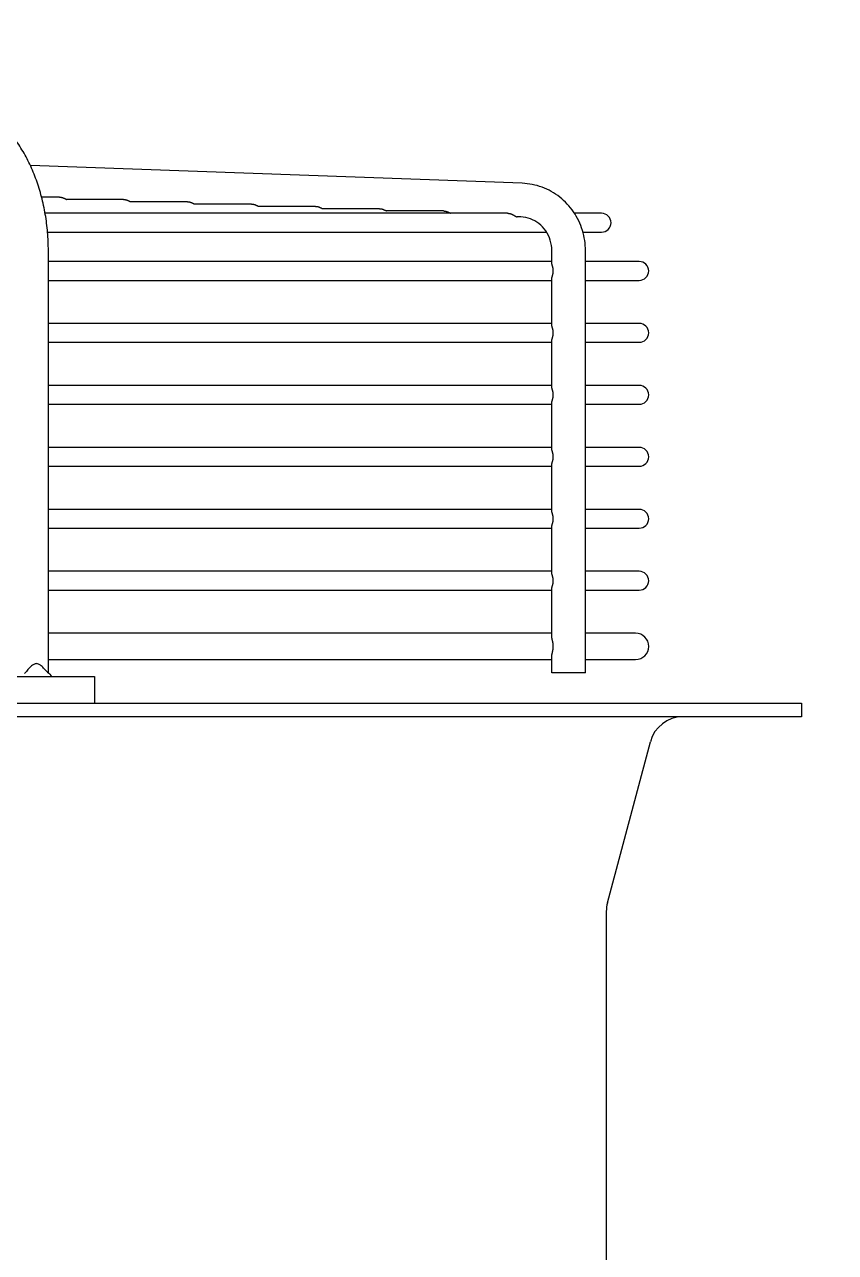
# Model space of a CAD drawing. Header units: millimetres. Extents: x 16950 to 32328, y 19251 to 29476.
# Drawn here: x 17382.26 to 17387, y 19600.81 to 19607.99 of the extents above; entities that cross this region are included whole.
import ezdxf

# ---------------------------------------------------------------- set-up
doc = ezdxf.new("R2010")
doc.units = ezdxf.units.MM
doc.header["$LTSCALE"] = 5
doc.layers.add('UNIT', color=6, linetype='Continuous')
doc.styles.add('SUBMITTAL', font='romans.shx', dxfattribs={"width": 0.75})
doc.dimstyles.new('SUBMITTAL', dxfattribs={"dimtxt": 0.09375, "dimasz": 0.09375, "dimexe": 0.03125, "dimexo": 0.0625, "dimgap": 0.0625, "dimtad": 0, "dimdec": 4, "dimzin": 4, "dimdsep": 46, "dimlunit": 4, "dimtxsty": 'SUBMITTAL', "dimcen": 0.09375, "dimclre": 6, "dimadec": 0, "dimazin": 0, "dimtfac": 1, "dimtdec": 0, "dimtofl": 0, "dimtmove": 0, "dimatfit": 3, "dimfxl": 0, "dimfrac": 2, "dimtolj": 1, "dimtzin": 4, "dimarcsym": 0})

msp = doc.modelspace()

# ---------------------------------------------------------------- linework, layer by layer
at = {"layer": 'UNIT'}
for p, q in [((17385.1678, 19607.0623), (17382.2925, 19607.1663)), ((17382.4627, 19606.9814), (17382.3585, 19606.9814)), ((17382.8369, 19606.9679), (17382.5035, 19606.9679)), ((17383.2111, 19606.9544), (17382.8777, 19606.9544)), ((17383.5853, 19606.9409), (17383.2519, 19606.9409)), ((17385.082, 19606.8869), (17382.379, 19606.8869)), ((17383.9595, 19606.9274), (17383.626, 19606.9274)), ((17384.3337, 19606.9139), (17384.0002, 19606.9139)), ((17384.7079, 19606.9004), (17384.3744, 19606.9004)), ((17385.1606, 19606.8656), (17385.1384, 19606.8664)), ((17385.6322, 19606.8869), (17385.4737, 19606.8869)), ((17382.3933, 19606.7767), (17385.3105, 19606.7767)), ((17385.5232, 19606.7767), (17385.6322, 19606.7767)), ((17382.3978, 19604.1995), (17382.3978, 19606.6689)), ((17385.341, 19606.589), (17385.341, 19606.6689)), ((17385.5379, 19604.1995), (17385.5379, 19606.6689)), ((17385.341, 19606.605), (17382.3978, 19606.605)), ((17385.8527, 19606.605), (17385.5379, 19606.605)), ((17385.341, 19606.2268), (17385.341, 19606.5107)), ((17382.3978, 19606.4948), (17385.341, 19606.4948)), ((17385.5379, 19606.4948), (17385.8527, 19606.4948)), ((17385.341, 19606.2428), (17382.3978, 19606.2428)), ((17385.8527, 19606.2428), (17385.5379, 19606.2428)), ((17385.341, 19605.8646), (17385.341, 19606.1485)), ((17382.3978, 19606.1326), (17385.341, 19606.1326)), ((17385.5379, 19606.1326), (17385.8527, 19606.1326)), ((17385.341, 19605.8806), (17382.3978, 19605.8806)), ((17385.8527, 19605.8806), (17385.5379, 19605.8806)), ((17385.341, 19605.5024), (17385.341, 19605.7863)), ((17382.3978, 19605.7704), (17385.341, 19605.7704)), ((17385.5379, 19605.7704), (17385.8527, 19605.7704)), ((17385.341, 19605.5184), (17382.3978, 19605.5184)), ((17385.8527, 19605.5184), (17385.5379, 19605.5184)), ((17382.3978, 19605.4081), (17385.341, 19605.4081)), ((17385.341, 19605.1402), (17385.341, 19605.4241)), ((17385.5379, 19605.4081), (17385.8527, 19605.4081)), ((17385.341, 19605.1562), (17382.3978, 19605.1562)), ((17385.8527, 19605.1562), (17385.5379, 19605.1562)), ((17382.3978, 19605.0459), (17385.341, 19605.0459)), ((17385.341, 19604.778), (17385.341, 19605.0619)), ((17385.5379, 19605.0459), (17385.8527, 19605.0459)), ((17385.341, 19604.794), (17382.3978, 19604.794)), ((17385.8527, 19604.794), (17385.5379, 19604.794)), ((17382.3978, 19604.6837), (17385.341, 19604.6837)), ((17385.341, 19604.4023), (17385.341, 19604.6997)), ((17385.5379, 19604.6837), (17385.8527, 19604.6837)), ((17385.341, 19604.4318), (17382.3978, 19604.4318)), ((17385.831, 19604.4318), (17385.5379, 19604.4318)), ((17385.341, 19604.1995), (17385.341, 19604.3077)), ((17382.3978, 19604.2782), (17385.341, 19604.2782)), ((17385.5379, 19604.2782), (17385.831, 19604.2782)), ((17380.4406, 19604.1798), (17382.6677, 19604.1798)), ((17382.6677, 19604.1798), (17382.6677, 19604.0223)), ((17385.5379, 19604.1995), (17385.341, 19604.1995)), ((17353.0613, 19604.0223), (17386.8015, 19604.0223)), ((17386.8015, 19604.0223), (17386.8015, 19603.9436)), ((17386.8015, 19603.9436), (17353.0613, 19603.9436)), ((17385.6664, 19602.8558), (17385.9175, 19603.7974)), ((17385.6598, 19602.8051), (17385.6598, 19600.0641))]:
    msp.add_line(p, q, dxfattribs=at)
for centre, radius, start, end in [((17385.6322, 19606.8318), 0.0551, 270, 90), ((17385.8527, 19606.5499), 0.0551, 270, 90), ((17385.8527, 19606.1877), 0.0551, 270, 90), ((17385.8527, 19605.8255), 0.0551, 270, 90), ((17385.8527, 19605.4633), 0.0551, 270, 90), ((17385.8527, 19605.1011), 0.0551, 270, 90), ((17385.8527, 19604.7389), 0.0551, 270, 90), ((17385.831, 19604.355), 0.0768, 270, 90), ((17386.1077, 19603.7467), 0.1969, 90, 165.06858), ((17385.8566, 19602.8051), 0.1969, 165.06858, 180)]:
    msp.add_arc(centre, radius, start, end, dxfattribs=at)
for points, knots in [([(17382.3978, 19606.6689), (17382.3978, 19606.7044), (17382.3963, 19606.7403), (17382.3933, 19606.7757), (17382.3904, 19606.8112), (17382.3859, 19606.8461), (17382.38, 19606.8808), (17382.3741, 19606.9154), (17382.3667, 19606.9498), (17382.358, 19606.9833), (17382.3492, 19607.0167), (17382.3391, 19607.0493), (17382.3276, 19607.081), (17382.3161, 19607.1128), (17382.3032, 19607.1438), (17382.2892, 19607.1734), (17382.2752, 19607.203), (17382.26, 19607.2313), (17382.2435, 19607.2583), (17382.2271, 19607.2854), (17382.2094, 19607.3112), (17382.1909, 19607.3354), (17382.1723, 19607.3595), (17382.1529, 19607.382), (17382.1324, 19607.4029), (17382.112, 19607.4237), (17382.0905, 19607.443), (17382.0685, 19607.4603), (17382.0465, 19607.4777), (17382.0238, 19607.4931), (17382.0005, 19607.5066), (17381.9771, 19607.5201), (17381.9531, 19607.5318), (17381.9288, 19607.5413), (17381.9045, 19607.5509), (17381.88, 19607.5583), (17381.8551, 19607.5638), (17381.8301, 19607.5692), (17381.8048, 19607.5726), (17381.7797, 19607.5738)], [0, 0, 0, 0, 0.076921, 0.076921, 0.076921, 0.153842, 0.153842, 0.153842, 0.230763, 0.230763, 0.230763, 0.307684, 0.307684, 0.307684, 0.384605, 0.384605, 0.384605, 0.461526, 0.461526, 0.461526, 0.538447, 0.538447, 0.538447, 0.615368, 0.615368, 0.615368, 0.692289, 0.692289, 0.692289, 0.76921, 0.76921, 0.76921, 0.846132, 0.846132, 0.846132, 0.923053, 0.923053, 0.923053, 1, 1, 1, 1]), ([(17385.5379, 19606.6689), (17385.5379, 19606.7088), (17385.5319, 19606.7488), (17385.5085, 19606.8252), (17385.4911, 19606.8616), (17385.4462, 19606.9274), (17385.4188, 19606.9569), (17385.3563, 19607.006), (17385.3212, 19607.0256), (17385.2467, 19607.0531), (17385.2074, 19607.0609), (17385.1678, 19607.0623)], [1.570796, 1.570796, 1.570796, 1.570796, 1.877974, 1.877974, 2.185152, 2.185152, 2.49233, 2.49233, 2.799508, 2.799508, 3.106686, 3.106686, 3.106686, 3.106686]), ([(17382.4627, 19606.9814), (17382.4628, 19606.9814), (17382.463, 19606.9814), (17382.4631, 19606.9814), (17382.4641, 19606.9814), (17382.465, 19606.9814), (17382.466, 19606.9813), (17382.467, 19606.9812), (17382.468, 19606.9811), (17382.4689, 19606.981), (17382.4699, 19606.9809), (17382.4709, 19606.9808), (17382.4719, 19606.9806), (17382.4729, 19606.9804), (17382.4739, 19606.9802), (17382.4749, 19606.98), (17382.4759, 19606.9798), (17382.4769, 19606.9795), (17382.478, 19606.9793), (17382.479, 19606.979), (17382.48, 19606.9787), (17382.481, 19606.9784), (17382.482, 19606.9781), (17382.483, 19606.9777), (17382.484, 19606.9774), (17382.485, 19606.977), (17382.486, 19606.9766), (17382.487, 19606.9762), (17382.488, 19606.9758), (17382.489, 19606.9754), (17382.4899, 19606.975), (17382.4909, 19606.9745), (17382.4919, 19606.9741), (17382.4929, 19606.9736), (17382.4938, 19606.9731), (17382.4948, 19606.9726), (17382.4958, 19606.9721), (17382.4967, 19606.9716), (17382.4977, 19606.9711), (17382.4986, 19606.9706), (17382.4996, 19606.9701), (17382.5005, 19606.9696), (17382.5014, 19606.9691), (17382.5021, 19606.9687), (17382.5028, 19606.9683), (17382.5035, 19606.9679)], [0.484396, 0.484396, 0.484396, 0.484396, 0.4878049, 0.4878049, 0.4878049, 0.5121951, 0.5121951, 0.5121951, 0.5365854, 0.5365854, 0.5365854, 0.5609756, 0.5609756, 0.5609756, 0.5853659, 0.5853659, 0.5853659, 0.6097561, 0.6097561, 0.6097561, 0.6341463, 0.6341463, 0.6341463, 0.6585366, 0.6585366, 0.6585366, 0.6829268, 0.6829268, 0.6829268, 0.7073171, 0.7073171, 0.7073171, 0.7317073, 0.7317073, 0.7317073, 0.7560976, 0.7560976, 0.7560976, 0.7804878, 0.7804878, 0.7804878, 0.804878, 0.804878, 0.804878, 0.823802, 0.823802, 0.823802, 0.823802]), ([(17382.8369, 19606.9679), (17382.837, 19606.9679), (17382.8372, 19606.9679), (17382.8373, 19606.9679), (17382.8383, 19606.9679), (17382.8392, 19606.9679), (17382.8402, 19606.9678), (17382.8412, 19606.9677), (17382.8422, 19606.9677), (17382.8431, 19606.9675), (17382.8441, 19606.9674), (17382.8451, 19606.9673), (17382.8461, 19606.9671), (17382.8471, 19606.9669), (17382.8481, 19606.9667), (17382.8491, 19606.9665), (17382.8501, 19606.9663), (17382.8512, 19606.966), (17382.8522, 19606.9658), (17382.8532, 19606.9655), (17382.8542, 19606.9652), (17382.8552, 19606.9649), (17382.8562, 19606.9646), (17382.8572, 19606.9642), (17382.8582, 19606.9639), (17382.8592, 19606.9635), (17382.8602, 19606.9631), (17382.8612, 19606.9627), (17382.8622, 19606.9623), (17382.8632, 19606.9619), (17382.8642, 19606.9614), (17382.8651, 19606.961), (17382.8661, 19606.9605), (17382.8671, 19606.9601), (17382.8681, 19606.9596), (17382.869, 19606.9591), (17382.87, 19606.9586), (17382.8709, 19606.9581), (17382.8719, 19606.9576), (17382.8728, 19606.9571), (17382.8738, 19606.9566), (17382.8747, 19606.9561), (17382.8756, 19606.9556), (17382.8763, 19606.9552), (17382.877, 19606.9548), (17382.8777, 19606.9544)], [0.48441, 0.48441, 0.48441, 0.48441, 0.4878049, 0.4878049, 0.4878049, 0.5121951, 0.5121951, 0.5121951, 0.5365854, 0.5365854, 0.5365854, 0.5609756, 0.5609756, 0.5609756, 0.5853659, 0.5853659, 0.5853659, 0.6097561, 0.6097561, 0.6097561, 0.6341463, 0.6341463, 0.6341463, 0.6585366, 0.6585366, 0.6585366, 0.6829268, 0.6829268, 0.6829268, 0.7073171, 0.7073171, 0.7073171, 0.7317073, 0.7317073, 0.7317073, 0.7560976, 0.7560976, 0.7560976, 0.7804878, 0.7804878, 0.7804878, 0.804878, 0.804878, 0.804878, 0.8234536, 0.8234536, 0.8234536, 0.8234536]), ([(17383.2111, 19606.9544), (17383.2112, 19606.9544), (17383.2114, 19606.9544), (17383.2115, 19606.9544), (17383.2124, 19606.9544), (17383.2134, 19606.9544), (17383.2144, 19606.9543), (17383.2154, 19606.9542), (17383.2163, 19606.9542), (17383.2173, 19606.954), (17383.2183, 19606.9539), (17383.2193, 19606.9538), (17383.2203, 19606.9536), (17383.2213, 19606.9534), (17383.2223, 19606.9532), (17383.2233, 19606.953), (17383.2243, 19606.9528), (17383.2254, 19606.9526), (17383.2264, 19606.9523), (17383.2274, 19606.952), (17383.2284, 19606.9517), (17383.2294, 19606.9514), (17383.2304, 19606.9511), (17383.2314, 19606.9507), (17383.2324, 19606.9504), (17383.2334, 19606.95), (17383.2344, 19606.9496), (17383.2354, 19606.9492), (17383.2364, 19606.9488), (17383.2374, 19606.9484), (17383.2384, 19606.9479), (17383.2394, 19606.9475), (17383.2403, 19606.947), (17383.2413, 19606.9466), (17383.2423, 19606.9461), (17383.2432, 19606.9456), (17383.2442, 19606.9451), (17383.2452, 19606.9446), (17383.2461, 19606.9441), (17383.247, 19606.9436), (17383.248, 19606.9431), (17383.2489, 19606.9426), (17383.2498, 19606.9421), (17383.2505, 19606.9417), (17383.2512, 19606.9413), (17383.2519, 19606.9409)], [0.4844239, 0.4844239, 0.4844239, 0.4844239, 0.4878049, 0.4878049, 0.4878049, 0.5121951, 0.5121951, 0.5121951, 0.5365854, 0.5365854, 0.5365854, 0.5609756, 0.5609756, 0.5609756, 0.5853659, 0.5853659, 0.5853659, 0.6097561, 0.6097561, 0.6097561, 0.6341463, 0.6341463, 0.6341463, 0.6585366, 0.6585366, 0.6585366, 0.6829268, 0.6829268, 0.6829268, 0.7073171, 0.7073171, 0.7073171, 0.7317073, 0.7317073, 0.7317073, 0.7560976, 0.7560976, 0.7560976, 0.7804878, 0.7804878, 0.7804878, 0.804878, 0.804878, 0.804878, 0.823106, 0.823106, 0.823106, 0.823106]), ([(17383.5853, 19606.9409), (17383.5854, 19606.9409), (17383.5855, 19606.9409), (17383.5857, 19606.9409), (17383.5866, 19606.9409), (17383.5876, 19606.9409), (17383.5886, 19606.9408), (17383.5896, 19606.9407), (17383.5905, 19606.9407), (17383.5915, 19606.9405), (17383.5925, 19606.9404), (17383.5935, 19606.9403), (17383.5945, 19606.9401), (17383.5955, 19606.9399), (17383.5965, 19606.9397), (17383.5975, 19606.9395), (17383.5985, 19606.9393), (17383.5996, 19606.9391), (17383.6006, 19606.9388), (17383.6016, 19606.9385), (17383.6026, 19606.9382), (17383.6036, 19606.9379), (17383.6046, 19606.9376), (17383.6056, 19606.9372), (17383.6066, 19606.9369), (17383.6076, 19606.9365), (17383.6086, 19606.9361), (17383.6096, 19606.9357), (17383.6106, 19606.9353), (17383.6116, 19606.9349), (17383.6126, 19606.9344), (17383.6136, 19606.934), (17383.6145, 19606.9335), (17383.6155, 19606.9331), (17383.6165, 19606.9326), (17383.6175, 19606.9321), (17383.6184, 19606.9316), (17383.6194, 19606.9311), (17383.6203, 19606.9306), (17383.6213, 19606.9301), (17383.6222, 19606.9296), (17383.6231, 19606.9291), (17383.624, 19606.9286), (17383.6247, 19606.9282), (17383.6254, 19606.9278), (17383.626, 19606.9274)], [0.4844379, 0.4844379, 0.4844379, 0.4844379, 0.4878049, 0.4878049, 0.4878049, 0.5121951, 0.5121951, 0.5121951, 0.5365854, 0.5365854, 0.5365854, 0.5609756, 0.5609756, 0.5609756, 0.5853659, 0.5853659, 0.5853659, 0.6097561, 0.6097561, 0.6097561, 0.6341463, 0.6341463, 0.6341463, 0.6585366, 0.6585366, 0.6585366, 0.6829268, 0.6829268, 0.6829268, 0.7073171, 0.7073171, 0.7073171, 0.7317073, 0.7317073, 0.7317073, 0.7560976, 0.7560976, 0.7560976, 0.7804878, 0.7804878, 0.7804878, 0.804878, 0.804878, 0.804878, 0.8227592, 0.8227592, 0.8227592, 0.8227592]), ([(17383.9595, 19606.9274), (17383.9596, 19606.9274), (17383.9597, 19606.9274), (17383.9599, 19606.9274), (17383.9608, 19606.9274), (17383.9618, 19606.9274), (17383.9628, 19606.9273), (17383.9638, 19606.9273), (17383.9647, 19606.9272), (17383.9657, 19606.927), (17383.9667, 19606.9269), (17383.9677, 19606.9268), (17383.9687, 19606.9266), (17383.9697, 19606.9264), (17383.9707, 19606.9262), (17383.9717, 19606.926), (17383.9727, 19606.9258), (17383.9738, 19606.9256), (17383.9748, 19606.9253), (17383.9758, 19606.925), (17383.9768, 19606.9247), (17383.9778, 19606.9244), (17383.9788, 19606.9241), (17383.9798, 19606.9237), (17383.9808, 19606.9234), (17383.9818, 19606.923), (17383.9828, 19606.9226), (17383.9838, 19606.9222), (17383.9848, 19606.9218), (17383.9858, 19606.9214), (17383.9868, 19606.9209), (17383.9878, 19606.9205), (17383.9888, 19606.92), (17383.9897, 19606.9196), (17383.9907, 19606.9191), (17383.9917, 19606.9186), (17383.9926, 19606.9181), (17383.9936, 19606.9176), (17383.9945, 19606.9171), (17383.9955, 19606.9166), (17383.9964, 19606.9161), (17383.9973, 19606.9156), (17383.9983, 19606.915), (17383.9989, 19606.9147), (17383.9996, 19606.9143), (17384.0002, 19606.9139)], [0.4844518, 0.4844518, 0.4844518, 0.4844518, 0.4878049, 0.4878049, 0.4878049, 0.5121951, 0.5121951, 0.5121951, 0.5365854, 0.5365854, 0.5365854, 0.5609756, 0.5609756, 0.5609756, 0.5853659, 0.5853659, 0.5853659, 0.6097561, 0.6097561, 0.6097561, 0.6341463, 0.6341463, 0.6341463, 0.6585366, 0.6585366, 0.6585366, 0.6829268, 0.6829268, 0.6829268, 0.7073171, 0.7073171, 0.7073171, 0.7317073, 0.7317073, 0.7317073, 0.7560976, 0.7560976, 0.7560976, 0.7804878, 0.7804878, 0.7804878, 0.804878, 0.804878, 0.804878, 0.8224133, 0.8224133, 0.8224133, 0.8224133]), ([(17384.3337, 19606.9139), (17384.3338, 19606.9139), (17384.3339, 19606.9139), (17384.3341, 19606.9139), (17384.335, 19606.9139), (17384.336, 19606.9139), (17384.337, 19606.9138), (17384.338, 19606.9138), (17384.3389, 19606.9137), (17384.3399, 19606.9136), (17384.3409, 19606.9134), (17384.3419, 19606.9133), (17384.3429, 19606.9131), (17384.3439, 19606.9129), (17384.3449, 19606.9128), (17384.3459, 19606.9125), (17384.347, 19606.9123), (17384.348, 19606.9121), (17384.349, 19606.9118), (17384.35, 19606.9115), (17384.351, 19606.9112), (17384.352, 19606.9109), (17384.353, 19606.9106), (17384.354, 19606.9102), (17384.355, 19606.9099), (17384.356, 19606.9095), (17384.357, 19606.9091), (17384.358, 19606.9087), (17384.359, 19606.9083), (17384.36, 19606.9079), (17384.361, 19606.9074), (17384.362, 19606.907), (17384.363, 19606.9065), (17384.3639, 19606.906), (17384.3649, 19606.9056), (17384.3659, 19606.9051), (17384.3668, 19606.9046), (17384.3678, 19606.9041), (17384.3688, 19606.9036), (17384.3697, 19606.9031), (17384.3706, 19606.9026), (17384.3716, 19606.902), (17384.3725, 19606.9015), (17384.3731, 19606.9012), (17384.3738, 19606.9008), (17384.3744, 19606.9004)], [0.4844658, 0.4844658, 0.4844658, 0.4844658, 0.4878049, 0.4878049, 0.4878049, 0.5121951, 0.5121951, 0.5121951, 0.5365854, 0.5365854, 0.5365854, 0.5609756, 0.5609756, 0.5609756, 0.5853659, 0.5853659, 0.5853659, 0.6097561, 0.6097561, 0.6097561, 0.6341463, 0.6341463, 0.6341463, 0.6585366, 0.6585366, 0.6585366, 0.6829268, 0.6829268, 0.6829268, 0.7073171, 0.7073171, 0.7073171, 0.7317073, 0.7317073, 0.7317073, 0.7560976, 0.7560976, 0.7560976, 0.7804878, 0.7804878, 0.7804878, 0.804878, 0.804878, 0.804878, 0.8220682, 0.8220682, 0.8220682, 0.8220682]), ([(17384.7079, 19606.9004), (17384.708, 19606.9004), (17384.7081, 19606.9004), (17384.7082, 19606.9004), (17384.7092, 19606.9004), (17384.7102, 19606.9004), (17384.7112, 19606.9003), (17384.7121, 19606.9003), (17384.7131, 19606.9002), (17384.7141, 19606.9001), (17384.7151, 19606.8999), (17384.7161, 19606.8998), (17384.7171, 19606.8996), (17384.7181, 19606.8995), (17384.7191, 19606.8993), (17384.7201, 19606.899), (17384.7212, 19606.8988), (17384.7222, 19606.8986), (17384.7232, 19606.8983), (17384.7242, 19606.898), (17384.7252, 19606.8977), (17384.7262, 19606.8974), (17384.7272, 19606.8971), (17384.7282, 19606.8967), (17384.7292, 19606.8964), (17384.7302, 19606.896), (17384.7312, 19606.8956), (17384.7322, 19606.8952), (17384.7332, 19606.8948), (17384.7342, 19606.8944), (17384.7352, 19606.8939), (17384.7362, 19606.8935), (17384.7372, 19606.893), (17384.7382, 19606.8925), (17384.7391, 19606.8921), (17384.7401, 19606.8916), (17384.7411, 19606.8911), (17384.742, 19606.8906), (17384.743, 19606.8901), (17384.7439, 19606.8896), (17384.7449, 19606.889), (17384.7458, 19606.8885), (17384.7467, 19606.888), (17384.7473, 19606.8876), (17384.748, 19606.8873), (17384.7486, 19606.8869)], [0.4844797, 0.4844797, 0.4844797, 0.4844797, 0.4878049, 0.4878049, 0.4878049, 0.5121951, 0.5121951, 0.5121951, 0.5365854, 0.5365854, 0.5365854, 0.5609756, 0.5609756, 0.5609756, 0.5853659, 0.5853659, 0.5853659, 0.6097561, 0.6097561, 0.6097561, 0.6341463, 0.6341463, 0.6341463, 0.6585366, 0.6585366, 0.6585366, 0.6829268, 0.6829268, 0.6829268, 0.7073171, 0.7073171, 0.7073171, 0.7317073, 0.7317073, 0.7317073, 0.7560976, 0.7560976, 0.7560976, 0.7804878, 0.7804878, 0.7804878, 0.804878, 0.804878, 0.804878, 0.8217241, 0.8217241, 0.8217241, 0.8217241]), ([(17385.082, 19606.8869), (17385.0822, 19606.8869), (17385.0823, 19606.8869), (17385.0824, 19606.8869), (17385.0834, 19606.8869), (17385.0844, 19606.8869), (17385.0854, 19606.8868), (17385.0863, 19606.8868), (17385.0873, 19606.8867), (17385.0883, 19606.8866), (17385.0893, 19606.8864), (17385.0903, 19606.8863), (17385.0913, 19606.8861), (17385.0923, 19606.886), (17385.0933, 19606.8858), (17385.0943, 19606.8855), (17385.0954, 19606.8853), (17385.0964, 19606.8851), (17385.0974, 19606.8848), (17385.0984, 19606.8845), (17385.0994, 19606.8842), (17385.1004, 19606.8839), (17385.1014, 19606.8836), (17385.1024, 19606.8832), (17385.1034, 19606.8829), (17385.1044, 19606.8825), (17385.1054, 19606.8821), (17385.1064, 19606.8817), (17385.1074, 19606.8813), (17385.1084, 19606.8809), (17385.1094, 19606.8804), (17385.1104, 19606.88), (17385.1114, 19606.8795), (17385.1124, 19606.879), (17385.1133, 19606.8786), (17385.1143, 19606.8781), (17385.1153, 19606.8776), (17385.1162, 19606.8771), (17385.1172, 19606.8766), (17385.1181, 19606.876), (17385.1191, 19606.8755), (17385.12, 19606.875), (17385.1209, 19606.8745), (17385.1218, 19606.874), (17385.1227, 19606.8735), (17385.1236, 19606.8729), (17385.1245, 19606.8724), (17385.1254, 19606.8719), (17385.1262, 19606.8715), (17385.1271, 19606.871), (17385.1279, 19606.8705), (17385.1287, 19606.8701), (17385.1296, 19606.8696), (17385.1303, 19606.8692), (17385.1311, 19606.8688), (17385.1319, 19606.8684), (17385.1326, 19606.8681), (17385.1333, 19606.8678), (17385.134, 19606.8675), (17385.1347, 19606.8672), (17385.1353, 19606.867), (17385.1359, 19606.8668), (17385.1365, 19606.8667), (17385.1371, 19606.8666), (17385.1374, 19606.8665), (17385.1377, 19606.8665), (17385.1379, 19606.8664), (17385.1381, 19606.8664), (17385.1383, 19606.8664), (17385.1384, 19606.8664)], [0.4844942, 0.4844942, 0.4844942, 0.4844942, 0.4878049, 0.4878049, 0.4878049, 0.5121951, 0.5121951, 0.5121951, 0.5365854, 0.5365854, 0.5365854, 0.5609756, 0.5609756, 0.5609756, 0.5853659, 0.5853659, 0.5853659, 0.6097561, 0.6097561, 0.6097561, 0.6341463, 0.6341463, 0.6341463, 0.6585366, 0.6585366, 0.6585366, 0.6829268, 0.6829268, 0.6829268, 0.7073171, 0.7073171, 0.7073171, 0.7317073, 0.7317073, 0.7317073, 0.7560976, 0.7560976, 0.7560976, 0.7804878, 0.7804878, 0.7804878, 0.804878, 0.804878, 0.804878, 0.8292683, 0.8292683, 0.8292683, 0.8536585, 0.8536585, 0.8536585, 0.8780488, 0.8780488, 0.8780488, 0.902439, 0.902439, 0.902439, 0.9268293, 0.9268293, 0.9268293, 0.9512195, 0.9512195, 0.9512195, 0.9756098, 0.9756098, 0.9756098, 0.9878049, 0.9878049, 0.9878049, 0.9959867, 0.9959867, 0.9959867, 0.9959867]), ([(17385.341, 19606.6689), (17385.341, 19606.6894), (17385.338, 19606.7098), (17385.326, 19606.7488), (17385.3172, 19606.7672), (17385.2947, 19606.8001), (17385.2811, 19606.8147), (17385.2506, 19606.8387), (17385.2337, 19606.8481), (17385.1981, 19606.8612), (17385.1794, 19606.8649), (17385.1606, 19606.8656)], [1.570796, 1.570796, 1.570796, 1.570796, 1.877974, 1.877974, 2.185152, 2.185152, 2.49233, 2.49233, 2.799508, 2.799508, 3.106686, 3.106686, 3.106686, 3.106686]), ([(17385.341, 19606.589), (17385.341, 19606.589), (17385.341, 19606.5885), (17385.3411, 19606.5875), (17385.3415, 19606.5859), (17385.342, 19606.5841), (17385.3425, 19606.5821), (17385.3432, 19606.58), (17385.3438, 19606.5777), (17385.3445, 19606.5753), (17385.3452, 19606.5728), (17385.3458, 19606.5701), (17385.3464, 19606.5674), (17385.3469, 19606.5646), (17385.3473, 19606.5618), (17385.3476, 19606.5588), (17385.3479, 19606.5559), (17385.348, 19606.5529), (17385.3481, 19606.5509), (17385.3481, 19606.5499)], [0.2324363, 0.2324363, 0.2324363, 0.2324363, 0.2380952, 0.2857143, 0.3333333, 0.3809524, 0.4285714, 0.4761905, 0.5238095, 0.5714286, 0.6190476, 0.6666667, 0.7142857, 0.7619048, 0.8095238, 0.8571429, 0.9047619, 0.952381, 1, 1, 1, 1]), ([(17385.3481, 19606.5499), (17385.3481, 19606.5489), (17385.348, 19606.5469), (17385.3479, 19606.5439), (17385.3476, 19606.5409), (17385.3473, 19606.538), (17385.3469, 19606.5351), (17385.3464, 19606.5323), (17385.3458, 19606.5296), (17385.3452, 19606.527), (17385.3445, 19606.5245), (17385.3438, 19606.522), (17385.3432, 19606.5198), (17385.3425, 19606.5176), (17385.342, 19606.5156), (17385.3415, 19606.5138), (17385.3411, 19606.5122), (17385.341, 19606.5113), (17385.341, 19606.5108), (17385.341, 19606.5107)], [0, 0, 0, 0, 0.047619, 0.0952381, 0.1428571, 0.1904762, 0.2380952, 0.2857143, 0.3333333, 0.3809524, 0.4285714, 0.4761905, 0.5238095, 0.5714286, 0.6190476, 0.6666667, 0.7142857, 0.7619048, 0.7675549, 0.7675549, 0.7675549, 0.7675549]), ([(17385.341, 19606.2268), (17385.341, 19606.2268), (17385.341, 19606.2263), (17385.3411, 19606.2253), (17385.3415, 19606.2237), (17385.342, 19606.2219), (17385.3425, 19606.2199), (17385.3432, 19606.2178), (17385.3438, 19606.2155), (17385.3445, 19606.2131), (17385.3452, 19606.2106), (17385.3458, 19606.2079), (17385.3464, 19606.2052), (17385.3469, 19606.2024), (17385.3473, 19606.1995), (17385.3476, 19606.1966), (17385.3479, 19606.1937), (17385.348, 19606.1907), (17385.3481, 19606.1887), (17385.3481, 19606.1877)], [0.2324363, 0.2324363, 0.2324363, 0.2324363, 0.2380952, 0.2857143, 0.3333333, 0.3809524, 0.4285714, 0.4761905, 0.5238095, 0.5714286, 0.6190476, 0.6666667, 0.7142857, 0.7619048, 0.8095238, 0.8571429, 0.9047619, 0.952381, 1, 1, 1, 1]), ([(17385.3481, 19606.1877), (17385.3481, 19606.1867), (17385.348, 19606.1847), (17385.3479, 19606.1817), (17385.3476, 19606.1787), (17385.3473, 19606.1758), (17385.3469, 19606.1729), (17385.3464, 19606.1701), (17385.3458, 19606.1674), (17385.3452, 19606.1648), (17385.3445, 19606.1623), (17385.3438, 19606.1598), (17385.3432, 19606.1576), (17385.3425, 19606.1554), (17385.342, 19606.1534), (17385.3415, 19606.1516), (17385.3411, 19606.15), (17385.341, 19606.1491), (17385.341, 19606.1486), (17385.341, 19606.1485)], [0, 0, 0, 0, 0.047619, 0.0952381, 0.1428571, 0.1904762, 0.2380952, 0.2857143, 0.3333333, 0.3809524, 0.4285714, 0.4761905, 0.5238095, 0.5714286, 0.6190476, 0.6666667, 0.7142857, 0.7619048, 0.7675549, 0.7675549, 0.7675549, 0.7675549]), ([(17385.341, 19605.8646), (17385.341, 19605.8646), (17385.341, 19605.8641), (17385.3411, 19605.8631), (17385.3415, 19605.8615), (17385.342, 19605.8597), (17385.3425, 19605.8577), (17385.3432, 19605.8556), (17385.3438, 19605.8533), (17385.3445, 19605.8509), (17385.3452, 19605.8484), (17385.3458, 19605.8457), (17385.3464, 19605.843), (17385.3469, 19605.8402), (17385.3473, 19605.8373), (17385.3476, 19605.8344), (17385.3479, 19605.8315), (17385.348, 19605.8285), (17385.3481, 19605.8265), (17385.3481, 19605.8255)], [0.2324363, 0.2324363, 0.2324363, 0.2324363, 0.2380952, 0.2857143, 0.3333333, 0.3809524, 0.4285714, 0.4761905, 0.5238095, 0.5714286, 0.6190476, 0.6666667, 0.7142857, 0.7619048, 0.8095238, 0.8571429, 0.9047619, 0.952381, 1, 1, 1, 1]), ([(17385.3481, 19605.8255), (17385.3481, 19605.8245), (17385.348, 19605.8225), (17385.3479, 19605.8195), (17385.3476, 19605.8165), (17385.3473, 19605.8136), (17385.3469, 19605.8107), (17385.3464, 19605.8079), (17385.3458, 19605.8052), (17385.3452, 19605.8026), (17385.3445, 19605.8), (17385.3438, 19605.7976), (17385.3432, 19605.7954), (17385.3425, 19605.7932), (17385.342, 19605.7912), (17385.3415, 19605.7894), (17385.3411, 19605.7878), (17385.341, 19605.7868), (17385.341, 19605.7864), (17385.341, 19605.7863)], [0, 0, 0, 0, 0.047619, 0.0952381, 0.1428571, 0.1904762, 0.2380952, 0.2857143, 0.3333333, 0.3809524, 0.4285714, 0.4761905, 0.5238095, 0.5714286, 0.6190476, 0.6666667, 0.7142857, 0.7619048, 0.7675549, 0.7675549, 0.7675549, 0.7675549]), ([(17385.341, 19605.5024), (17385.341, 19605.5024), (17385.341, 19605.5019), (17385.3411, 19605.5009), (17385.3415, 19605.4993), (17385.342, 19605.4975), (17385.3425, 19605.4955), (17385.3432, 19605.4934), (17385.3438, 19605.4911), (17385.3445, 19605.4887), (17385.3452, 19605.4862), (17385.3458, 19605.4835), (17385.3464, 19605.4808), (17385.3469, 19605.478), (17385.3473, 19605.4751), (17385.3476, 19605.4722), (17385.3479, 19605.4693), (17385.348, 19605.4663), (17385.3481, 19605.4643), (17385.3481, 19605.4633)], [0.2324363, 0.2324363, 0.2324363, 0.2324363, 0.2380952, 0.2857143, 0.3333333, 0.3809524, 0.4285714, 0.4761905, 0.5238095, 0.5714286, 0.6190476, 0.6666667, 0.7142857, 0.7619048, 0.8095238, 0.8571429, 0.9047619, 0.952381, 1, 1, 1, 1]), ([(17385.3481, 19605.4633), (17385.3481, 19605.4623), (17385.348, 19605.4603), (17385.3479, 19605.4573), (17385.3476, 19605.4543), (17385.3473, 19605.4514), (17385.3469, 19605.4485), (17385.3464, 19605.4457), (17385.3458, 19605.443), (17385.3452, 19605.4404), (17385.3445, 19605.4378), (17385.3438, 19605.4354), (17385.3432, 19605.4331), (17385.3425, 19605.431), (17385.342, 19605.429), (17385.3415, 19605.4272), (17385.3411, 19605.4256), (17385.341, 19605.4246), (17385.341, 19605.4242), (17385.341, 19605.4241)], [0, 0, 0, 0, 0.047619, 0.0952381, 0.1428571, 0.1904762, 0.2380952, 0.2857143, 0.3333333, 0.3809524, 0.4285714, 0.4761905, 0.5238095, 0.5714286, 0.6190476, 0.6666667, 0.7142857, 0.7619048, 0.7675549, 0.7675549, 0.7675549, 0.7675549]), ([(17385.341, 19605.1402), (17385.341, 19605.1402), (17385.341, 19605.1397), (17385.3411, 19605.1387), (17385.3415, 19605.1371), (17385.342, 19605.1353), (17385.3425, 19605.1333), (17385.3432, 19605.1312), (17385.3438, 19605.1289), (17385.3445, 19605.1265), (17385.3452, 19605.1239), (17385.3458, 19605.1213), (17385.3464, 19605.1186), (17385.3469, 19605.1158), (17385.3473, 19605.1129), (17385.3476, 19605.11), (17385.3479, 19605.1071), (17385.348, 19605.1041), (17385.3481, 19605.1021), (17385.3481, 19605.1011)], [0.2324363, 0.2324363, 0.2324363, 0.2324363, 0.2380952, 0.2857143, 0.3333333, 0.3809524, 0.4285714, 0.4761905, 0.5238095, 0.5714286, 0.6190476, 0.6666667, 0.7142857, 0.7619048, 0.8095238, 0.8571429, 0.9047619, 0.952381, 1, 1, 1, 1]), ([(17385.3481, 19605.1011), (17385.3481, 19605.1001), (17385.348, 19605.0981), (17385.3479, 19605.0951), (17385.3476, 19605.0921), (17385.3473, 19605.0892), (17385.3469, 19605.0863), (17385.3464, 19605.0835), (17385.3458, 19605.0808), (17385.3452, 19605.0782), (17385.3445, 19605.0756), (17385.3438, 19605.0732), (17385.3432, 19605.0709), (17385.3425, 19605.0688), (17385.342, 19605.0668), (17385.3415, 19605.065), (17385.3411, 19605.0634), (17385.341, 19605.0624), (17385.341, 19605.062), (17385.341, 19605.0619)], [0, 0, 0, 0, 0.047619, 0.0952381, 0.1428571, 0.1904762, 0.2380952, 0.2857143, 0.3333333, 0.3809524, 0.4285714, 0.4761905, 0.5238095, 0.5714286, 0.6190476, 0.6666667, 0.7142857, 0.7619048, 0.7675549, 0.7675549, 0.7675549, 0.7675549]), ([(17385.341, 19604.778), (17385.341, 19604.7779), (17385.341, 19604.7775), (17385.3411, 19604.7765), (17385.3415, 19604.7749), (17385.342, 19604.7731), (17385.3425, 19604.7711), (17385.3432, 19604.769), (17385.3438, 19604.7667), (17385.3445, 19604.7643), (17385.3452, 19604.7617), (17385.3458, 19604.7591), (17385.3464, 19604.7564), (17385.3469, 19604.7536), (17385.3473, 19604.7507), (17385.3476, 19604.7478), (17385.3479, 19604.7448), (17385.348, 19604.7419), (17385.3481, 19604.7399), (17385.3481, 19604.7389)], [0.2324363, 0.2324363, 0.2324363, 0.2324363, 0.2380952, 0.2857143, 0.3333333, 0.3809524, 0.4285714, 0.4761905, 0.5238095, 0.5714286, 0.6190476, 0.6666667, 0.7142857, 0.7619048, 0.8095238, 0.8571429, 0.9047619, 0.952381, 1, 1, 1, 1]), ([(17385.3481, 19604.7389), (17385.3481, 19604.7379), (17385.348, 19604.7359), (17385.3479, 19604.7329), (17385.3476, 19604.7299), (17385.3473, 19604.727), (17385.3469, 19604.7241), (17385.3464, 19604.7213), (17385.3458, 19604.7186), (17385.3452, 19604.716), (17385.3445, 19604.7134), (17385.3438, 19604.711), (17385.3432, 19604.7087), (17385.3425, 19604.7066), (17385.342, 19604.7046), (17385.3415, 19604.7028), (17385.3411, 19604.7012), (17385.341, 19604.7002), (17385.341, 19604.6998), (17385.341, 19604.6997)], [0, 0, 0, 0, 0.047619, 0.0952381, 0.1428571, 0.1904762, 0.2380952, 0.2857143, 0.3333333, 0.3809524, 0.4285714, 0.4761905, 0.5238095, 0.5714286, 0.6190476, 0.6666667, 0.7142857, 0.7619048, 0.7675549, 0.7675549, 0.7675549, 0.7675549]), ([(17385.341, 19604.4023), (17385.341, 19604.402), (17385.3411, 19604.4011), (17385.3413, 19604.3995), (17385.3417, 19604.3974), (17385.3422, 19604.3952), (17385.3428, 19604.3927), (17385.3434, 19604.39), (17385.3441, 19604.3871), (17385.3448, 19604.3841), (17385.3454, 19604.3808), (17385.3461, 19604.3775), (17385.3466, 19604.3739), (17385.3471, 19604.3703), (17385.3475, 19604.3666), (17385.3478, 19604.3628), (17385.348, 19604.3589), (17385.3481, 19604.3563), (17385.3481, 19604.355)], [0.25279, 0.25279, 0.25279, 0.25279, 0.2857143, 0.3333333, 0.3809524, 0.4285714, 0.4761905, 0.5238095, 0.5714286, 0.6190476, 0.6666667, 0.7142857, 0.7619048, 0.8095238, 0.8571429, 0.9047619, 0.952381, 1, 1, 1, 1]), ([(17385.3481, 19604.355), (17385.3481, 19604.3537), (17385.348, 19604.3511), (17385.3478, 19604.3472), (17385.3475, 19604.3434), (17385.3471, 19604.3397), (17385.3466, 19604.336), (17385.3461, 19604.3325), (17385.3454, 19604.3292), (17385.3448, 19604.3259), (17385.3441, 19604.3229), (17385.3434, 19604.32), (17385.3428, 19604.3173), (17385.3422, 19604.3148), (17385.3417, 19604.3126), (17385.3413, 19604.3105), (17385.3411, 19604.3089), (17385.341, 19604.308), (17385.341, 19604.3077)], [0, 0, 0, 0, 0.047619, 0.0952381, 0.1428571, 0.1904762, 0.2380952, 0.2857143, 0.3333333, 0.3809524, 0.4285714, 0.4761905, 0.5238095, 0.5714286, 0.6190476, 0.6666667, 0.7142857, 0.7472016, 0.7472016, 0.7472016, 0.7472016]), ([(17382.37, 19604.228), (17382.3668, 19604.2314), (17382.3637, 19604.2345), (17382.3548, 19604.2427), (17382.3491, 19604.247), (17382.3407, 19604.2514), (17382.3378, 19604.2526), (17382.3326, 19604.2538), (17382.3304, 19604.2541), (17382.326, 19604.2541), (17382.3238, 19604.2538), (17382.3186, 19604.2526), (17382.3157, 19604.2514), (17382.3074, 19604.247), (17382.3017, 19604.2427), (17382.2852, 19604.2275), (17382.2732, 19604.2137), (17382.2586, 19604.1961)], [-0.7051285, -0.7051285, -0.7051285, -0.7051285, -0.6469732, -0.6469732, -0.530195, -0.530195, -0.4705504, -0.4705504, -0.4267697, -0.4267697, -0.3829889, -0.3829889, -0.3233444, -0.3233444, -0.2065664, -0.2065664, -0.0000011, -0.0000011, -0.0000011, -0.0000011])]:
    msp.add_open_spline(points, degree=3, knots=knots, dxfattribs=at)
msp.add_open_spline([(17382.37, 19604.228), (17382.3856, 19604.2117), (17382.4015, 19604.1956), (17382.4177, 19604.1798)], degree=3, dxfattribs=at)

# ---------------------------------------------------------------- leaders
for points in [[(17251.8755, 19600.7667), (17266.5401, 19614.8826), (17383.7891, 19614.8826)], [(17393.8013, 19600.8419), (17383.7891, 19614.8826)]]:
    msp.add_leader(points, dimstyle='SUBMITTAL', override={"dimscale": 36, "dimarcsym": 1}, dxfattribs=at)

doc.saveas('drawing.dxf')
